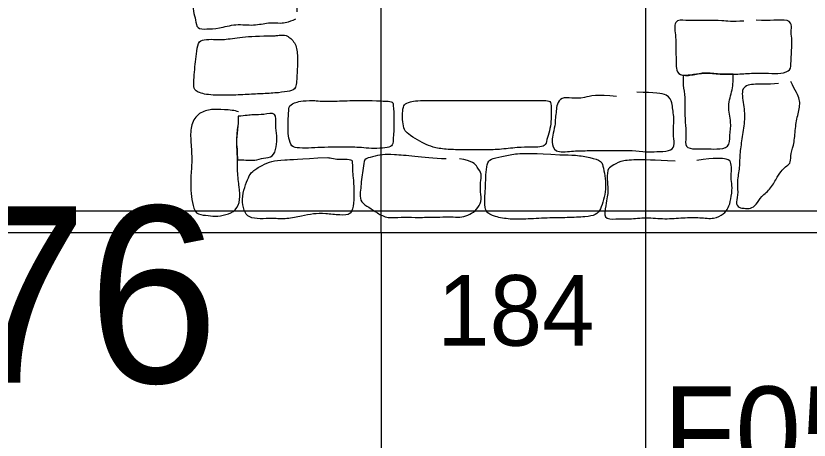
# Model space of a CAD drawing. Extents: x -271.8 to -179.5, y -302.5 to -251.
# Drawn here: x -222.072 to -217.573, y -276.175 to -273.769 of the extents above; entities that cross this region are included whole.
import ezdxf

# ---------------------------------------------------------------- set-up
doc = ezdxf.new("R2010")
doc.units = 0
for name, color, linetype in [('Brick', 7, 'Continuous'), ('Feature Labels', 7, 'Continuous'), ('MRS4 Outline', 7, 'Continuous'), ('Quadrat Boundaries', 7, 'Continuous'), ('Quadrat Boundaries 1981 Field School', 7, 'Continuous'), ('Quadrat Numbers', 7, 'Continuous')]:
    doc.layers.add(name, color=color, linetype=linetype)

msp = doc.modelspace()

# ---------------------------------------------------------------- linework, layer by layer
at = {"layer": 'Brick'}
for points in [[(-220.4767, -273.7462), (-220.4758, -273.6813), (-220.4577, -273.5989), (-220.5067, -273.5037), (-220.5947, -273.4997), (-220.7012, -273.5086), (-220.8103, -273.5271), (-220.9187, -273.5208), (-220.9814, -273.5224), (-221.0538, -273.5363), (-221.046, -273.615), (-221.0671, -273.6747), (-221.0686, -273.7466), (-221.0493, -273.7917), (-221.0483, -273.8447), (-220.9904, -273.8433), (-220.9229, -273.8425), (-220.8249, -273.8115), (-220.7201, -273.8272), (-220.638, -273.8035), (-220.5669, -273.8131), (-220.5291, -273.8058), (-220.4832, -273.7862)], [(-217.9437, -273.7985), (-218.0092, -273.8029), (-218.0715, -273.795), (-218.1483, -273.7961), (-218.2189, -273.7948), (-218.2678, -273.7974), (-218.3457, -273.7866), (-218.3276, -273.8974), (-218.3291, -273.9512), (-218.3277, -274.0245), (-218.3288, -274.0661), (-218.3132, -274.1099), (-218.24, -274.1065), (-218.1653, -274.089), (-218.0795, -274.1017), (-217.9883, -274.1), (-217.9, -274.0936), (-217.8181, -274.0928), (-217.7527, -274.0992), (-217.6805, -274.085), (-217.6766, -274.0493), (-217.6733, -273.9599), (-217.6689, -273.9061), (-217.6789, -273.8622), (-217.6689, -273.8166), (-217.6965, -273.784), (-217.7896, -273.7978), (-217.8738, -273.7941)], [(-220.6071, -273.8824), (-220.6938, -273.8824), (-220.7951, -273.8872), (-220.8963, -273.9065), (-220.9493, -273.9017), (-221.0071, -273.9017), (-221.0409, -273.9161), (-221.0457, -273.9884), (-221.0553, -274.0415), (-221.0602, -274.1041), (-221.065, -274.162), (-221.0602, -274.1957), (-220.9879, -274.2198), (-220.8625, -274.2198), (-220.7565, -274.215), (-220.6697, -274.2102), (-220.5782, -274.2053), (-220.5155, -274.1957), (-220.4818, -274.1861), (-220.4769, -274.0945), (-220.4721, -273.9981), (-220.4818, -273.9258), (-220.53, -273.8776), (-220.5685, -273.8776), (-220.6071, -273.8824), (-220.6071, -273.8824), (-220.6071, -273.8824)], [(-218.2855, -274.1055), (-218.2876, -274.1195), (-218.2917, -274.1608), (-218.2741, -274.2307), (-218.2818, -274.3113), (-218.2732, -274.394), (-218.2699, -274.4532), (-218.2811, -274.5176), (-218.2187, -274.5253), (-218.1595, -274.5224), (-218.0992, -274.5252), (-218.0236, -274.5198), (-218.0251, -274.4462), (-218.0123, -274.3753), (-218.0391, -274.2796), (-218.0057, -274.1887), (-218.0031, -274.1272), (-218.0033, -274.0998)], [(-218.0033, -274.0998), (-218.0277, -274.1007), (-218.0841, -274.101), (-218.1653, -274.089), (-218.2284, -274.1038), (-218.2713, -274.1074), (-218.2855, -274.1055)], [(-217.7462, -274.1528), (-217.816, -274.1595), (-217.8783, -274.153), (-217.9663, -274.1677), (-217.9412, -274.2748), (-217.938, -274.3678), (-217.9557, -274.4674), (-217.9672, -274.5553), (-217.9683, -274.6391), (-217.9852, -274.7187), (-217.9736, -274.7857), (-217.9934, -274.8405), (-217.9607, -274.8603), (-217.9356, -274.8598), (-217.906, -274.8639), (-217.873, -274.8401), (-217.8472, -274.7928), (-217.787, -274.749), (-217.7547, -274.6783), (-217.7247, -274.6414), (-217.7009, -274.6186), (-217.6753, -274.6026), (-217.6793, -274.5513), (-217.6557, -274.4886), (-217.6523, -274.3947), (-217.6333, -274.3131), (-217.6187, -274.2425), (-217.6511, -274.1958), (-217.678, -274.1411)], [(-218.666, -274.2268), (-218.775, -274.2117), (-218.857, -274.2387), (-218.9202, -274.2354), (-218.9796, -274.2299), (-219.005, -274.2703), (-219.0062, -274.3082), (-219.0131, -274.3465), (-219.0131, -274.3898), (-219.0299, -274.4514), (-219.0321, -274.4796), (-219.0222, -274.5465), (-218.9168, -274.5351), (-218.8333, -274.5328), (-218.7398, -274.533), (-218.66, -274.5337), (-218.5761, -274.5308), (-218.4954, -274.5417), (-218.4396, -274.5387), (-218.364, -274.5372), (-218.3323, -274.5108), (-218.3451, -274.4506), (-218.3423, -274.3903), (-218.3389, -274.3383), (-218.3481, -274.2986), (-218.3492, -274.2641), (-218.3674, -274.2125), (-218.4482, -274.2029), (-218.5495, -274.2025)], [(-220.3854, -274.2487), (-220.448, -274.2487), (-220.501, -274.2632), (-220.5251, -274.2824), (-220.5251, -274.3306), (-220.53, -274.4126), (-220.5251, -274.4608), (-220.5107, -274.5138), (-220.4673, -274.5186), (-220.395, -274.5186), (-220.3227, -274.5138), (-220.2408, -274.5138), (-220.1829, -274.5138), (-220.1396, -274.5138), (-220.0865, -274.5186), (-220.0239, -274.5234), (-219.9612, -274.5138), (-219.9323, -274.509), (-219.9323, -274.456), (-219.9275, -274.4174), (-219.9275, -274.3644), (-219.9275, -274.3162), (-219.9323, -274.2824), (-219.9323, -274.2535), (-219.966, -274.2535), (-220.0432, -274.2487), (-220.1637, -274.2487), (-220.2842, -274.2535), (-220.3324, -274.2535), (-220.3854, -274.2487), (-220.3854, -274.2487), (-220.3854, -274.2487)], [(-219.7588, -274.2487), (-219.8118, -274.2487), (-219.8504, -274.2632), (-219.8745, -274.2728), (-219.8793, -274.321), (-219.8793, -274.3692), (-219.8696, -274.4174), (-219.8504, -274.4367), (-219.7925, -274.4752), (-219.7443, -274.4993), (-219.6961, -274.5186), (-219.6094, -274.5283), (-219.5274, -274.5283), (-219.4166, -274.5283), (-219.3346, -274.5283), (-219.2238, -274.5138), (-219.1467, -274.5138), (-219.0985, -274.5138), (-219.0647, -274.5042), (-219.0599, -274.4608), (-219.0406, -274.4078), (-219.0358, -274.3547), (-219.0358, -274.3017), (-219.0358, -274.2535), (-219.0599, -274.2487), (-219.1274, -274.2487), (-219.2382, -274.2487), (-219.378, -274.2487), (-219.513, -274.2487), (-219.6383, -274.2487), (-219.7588, -274.2487), (-219.7588, -274.2487), (-219.7588, -274.2487)], [(-220.8097, -274.3133), (-220.8274, -274.3054), (-220.8942, -274.3003), (-220.9608, -274.2967), (-221.0342, -274.3152), (-221.0814, -274.3832), (-221.0816, -274.471), (-221.0712, -274.5794), (-221.0799, -274.6725), (-221.0808, -274.7622), (-221.0728, -274.8268), (-221.053, -274.896), (-220.9951, -274.8987), (-220.9416, -274.9075), (-220.8811, -274.8987), (-220.8213, -274.8741), (-220.7982, -274.8124), (-220.8044, -274.7416), (-220.8163, -274.6554), (-220.8141, -274.5328), (-220.8236, -274.4784), (-220.8097, -274.3802)], [(-220.811, -274.3384), (-220.81, -274.353), (-220.8111, -274.3898), (-220.8236, -274.4784), (-220.8164, -274.5195), (-220.8155, -274.5713), (-220.8153, -274.5857)], [(-220.8153, -274.5857), (-220.8006, -274.5855), (-220.7666, -274.5855), (-220.7167, -274.5903), (-220.668, -274.5732), (-220.6113, -274.5727), (-220.5942, -274.5123), (-220.5899, -274.4487), (-220.6017, -274.3912), (-220.5904, -274.3111), (-220.669, -274.3314), (-220.7247, -274.3282), (-220.7684, -274.3342), (-220.811, -274.3384)], [(-219.6315, -274.5796), (-219.7046, -274.5794), (-219.8187, -274.5628), (-219.9329, -274.5561), (-219.9941, -274.5526), (-220.0489, -274.5703), (-220.1016, -274.5775), (-220.0986, -274.6345), (-220.1125, -274.6828), (-220.1136, -274.7376), (-220.1221, -274.7784), (-220.1167, -274.8266), (-220.0691, -274.8534), (-220.0234, -274.8869), (-219.963, -274.9183), (-219.8868, -274.9088), (-219.8107, -274.9124), (-219.7203, -274.9107), (-219.6479, -274.9092), (-219.5902, -274.9081), (-219.5424, -274.9126), (-219.4966, -274.8961), (-219.4575, -274.8679), (-219.4297, -274.8222), (-219.437, -274.7671), (-219.4383, -274.7139), (-219.428, -274.6645), (-219.4524, -274.6317), (-219.4826, -274.588), (-219.5552, -274.5803)], [(-218.9876, -274.5572), (-219.137, -274.5475), (-219.2238, -274.5475), (-219.2961, -274.562), (-219.3732, -274.5765), (-219.3973, -274.5957), (-219.4069, -274.6536), (-219.4069, -274.7162), (-219.4118, -274.7789), (-219.4118, -274.8271), (-219.4118, -274.8801), (-219.3587, -274.909), (-219.2672, -274.9235), (-219.1899, -274.9225), (-219.0551, -274.9138), (-218.9442, -274.9138), (-218.8382, -274.909), (-218.7804, -274.8994), (-218.7563, -274.8657), (-218.737, -274.8126), (-218.7273, -274.75), (-218.7273, -274.6921), (-218.7418, -274.6295), (-218.7466, -274.5909), (-218.8141, -274.5716), (-218.896, -274.5572), (-218.9876, -274.5572), (-218.9876, -274.5572), (-218.9876, -274.5572)], [(-220.3034, -274.5716), (-220.4673, -274.5813), (-220.5589, -274.5861), (-220.6215, -274.5909), (-220.6746, -274.615), (-220.7355, -274.6521), (-220.7517, -274.6825), (-220.7758, -274.7403), (-220.7902, -274.8078), (-220.7806, -274.8753), (-220.7517, -274.9138), (-220.6876, -274.9211), (-220.6163, -274.9167), (-220.5363, -274.9225), (-220.448, -274.9042), (-220.3854, -274.8898), (-220.3179, -274.8898), (-220.2311, -274.8994), (-220.1685, -274.8994), (-220.154, -274.8319), (-220.154, -274.7548), (-220.1588, -274.6825), (-220.1637, -274.6439), (-220.1637, -274.6006), (-220.1637, -274.5813), (-220.2215, -274.5813), (-220.2601, -274.5813), (-220.3034, -274.5716), (-220.3034, -274.5716), (-220.3034, -274.5716)], [(-218.3325, -274.5931), (-218.4561, -274.5858), (-218.568, -274.5844), (-218.6457, -274.5911), (-218.6936, -274.623), (-218.7202, -274.6346), (-218.7179, -274.7173), (-218.7122, -274.7608), (-218.7187, -274.7931), (-218.7246, -274.8397), (-218.7442, -274.9238), (-218.6679, -274.9196), (-218.5967, -274.9223), (-218.4967, -274.9095), (-218.3919, -274.9228), (-218.287, -274.913), (-218.1911, -274.911), (-218.1116, -274.9233), (-218.0554, -274.8923), (-218.0306, -274.8589), (-218.0164, -274.8106), (-218.0077, -274.7393), (-218.0171, -274.6987), (-218.0133, -274.6507), (-218.0147, -274.6022), (-218.0281, -274.5794), (-218.1037, -274.5736), (-218.211, -274.5883)]]:
    msp.add_open_spline(points, degree=3, dxfattribs=at)
at = {"layer": 'MRS4 Outline'}
msp.add_lwpolyline([(-225.1327, -274.8753), (-209.1327, -274.8753), (-209.1327, -264.3753), (-225.1327, -264.3753)], close=True, dxfattribs=at)
at = {"layer": 'Quadrat Boundaries'}
for p, q in [((-210, -275), (-220, -275)), ((-220, -275), (-220, -279))]:
    msp.add_line(p, q, dxfattribs=at)
for points in [[(-220, -275), (-220, -272)], [(-220, -275), (-230, -275)]]:
    msp.add_lwpolyline(points, dxfattribs=at)
at = {"layer": 'Quadrat Boundaries 1981 Field School'}
msp.add_lwpolyline([(-218.5, -272), (-225.75, -272), (-225.75, -279), (-218.5, -279)], close=True, dxfattribs=at)

# ---------------------------------------------------------------- texts
at = {"layer": 'Feature Labels'}
msp.add_text('F05', height=0.5, dxfattribs=at).set_placement((-218.3997, -276.3703))
at = {"layer": 'Quadrat Boundaries 1981 Field School'}
msp.add_text('476', height=1, dxfattribs=at).set_placement((-223.1516, -275.8489))
at = {"layer": 'Quadrat Numbers'}
msp.add_text('184', height=0.4, dxfattribs=at).set_placement((-219.683, -275.6392))

doc.saveas('drawing.dxf')
